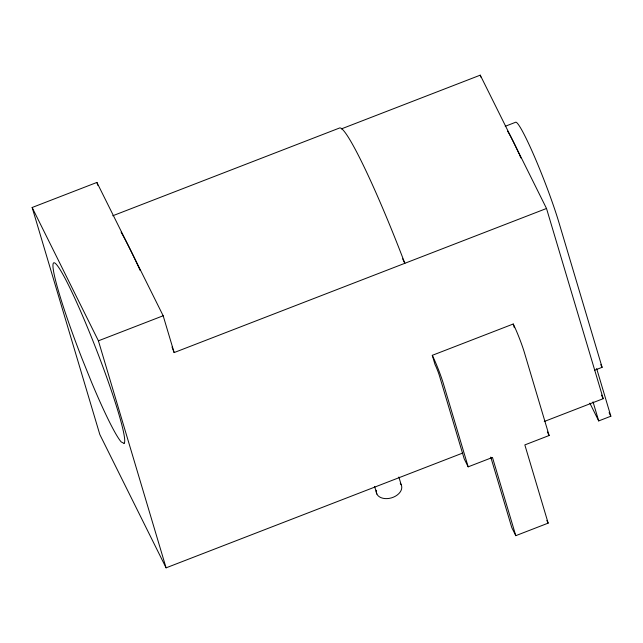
<?xml version="1.0" encoding="UTF-8"?>
<svg xmlns="http://www.w3.org/2000/svg" width="643" height="643" viewBox="0 0 643 643"><rect width="100%" height="100%" fill="white"/><g stroke="black" fill="none" stroke-linecap="round" stroke-linejoin="round"><path stroke-width="0.96" d="M462.807 453.018L166.087 567.841L99.826 434.523L32.15 207.496L96.908 182.435L163.169 315.761L174.149 352.573L546.51 208.477L603.214 398.684L544.243 421.503M112.742 215.775L339.713 127.941A139.571 11.968 68.8 0 1 404.849 263.3L402.631 258.824M341.385 128.897L480.249 75.159L546.51 208.477M505.213 126.293L515.485 122.315A65.337 5.602 68.8 0 1 534.172 155.927A65.337 5.602 68.8 0 1 559.121 223.137L602.105 367.322L594.63 370.215M32.15 207.496L98.411 340.822L163.169 315.761M515.782 535.667L492.466 457.438L468.176 466.834L464.206 458.837L439.515 376.002A8.713 0.747 68.8 0 0 435.03 364.541L432.289 355.33L513.235 324.008A21.782 1.865 68.8 0 1 524.439 352.677L549.13 435.512L524.841 444.908L548.166 523.137L515.782 535.667L511.812 527.67L490.762 457.077M589.872 403.145L598.705 420.924L610.85 416.222L596.632 368.519M600.779 364.661L602.105 367.322M601.446 395.132L603.214 398.684M609.082 412.669L610.85 416.222M547.362 431.959L549.13 435.512M546.839 520.476L548.166 523.137M593.023 401.843L598.705 420.924M480.249 75.159L480.827 77.08M513.235 324.008L514.336 327.689M468.176 466.834L443.485 384.008A21.782 1.865 68.8 0 0 432.289 355.33M398.877 477.018L401.152 484.653M374.596 486.421L376.87 494.049M96.908 182.435L97.752 185.272M98.411 340.822L166.087 567.841M400.276 483.335A13.069 8.865 -16.6 0 1 391.37 497.899A13.069 8.865 -16.6 0 1 376.324 490.231M507.592 131.196A65.337 5.602 68.8 0 1 518.997 153.741M519.367 154.561A65.337 5.602 68.8 0 1 520.878 157.969M121.109 232.179A139.571 11.968 68.8 0 1 140.19 270.51M172.027 347.027A139.571 11.968 68.8 0 1 174.149 352.573M124.067 443.373L121.197 441.934A96.924 8.311 68.8 0 1 91.708 382.609L82.368 359.469A96.924 8.311 68.8 0 1 53.594 262.939A96.924 8.311 68.8 0 1 95.293 346.842A96.924 8.311 68.8 0 1 124.067 443.373"/></g></svg>
